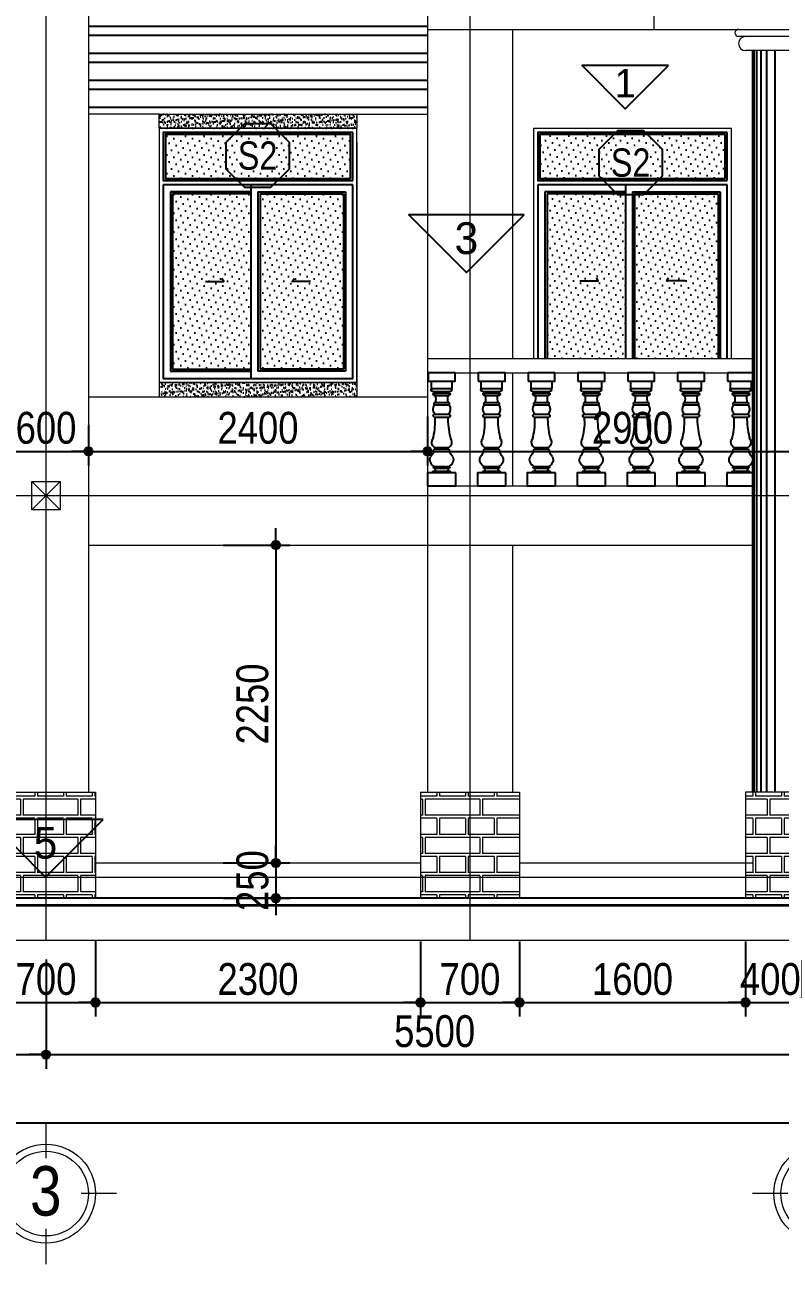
# Model space of a CAD drawing. Header units: millimetres. Extents: x 2605 to 44181, y 1776 to 19155.
# Drawn here: x 16116 to 21461, y 1776 to 10549 of the extents above; entities that cross this region are included whole.
import ezdxf
from ezdxf.enums import TextEntityAlignment as Align

# ---------------------------------------------------------------- set-up
doc = ezdxf.new("R2010")
doc.units = ezdxf.units.MM
doc.linetypes.add('ACAD_ISO10W100', pattern=[18, 12, -3, 0, -3])
for name, color, linetype in [('DIM', 1, 'Continuous'), ('DOOR', 20, 'Continuous'), ('HACTH', 8, 'Continuous'), ('HATCH', 8, 'Continuous'), ('KINH 1', 142, 'Continuous'), ('TAGS', 60, 'Continuous'), ('TUONG', 131, 'Continuous')]:
    doc.layers.add(name, color=color, linetype=linetype)
for name, color, linetype, lineweight in [('HACHT', 8, 'Continuous', 5), ('NET-THAY', 2, 'Continuous', 13), ('TEN TRUC', 3, 'Continuous', 18), ('TRUC', 24, 'Continuous', 0)]:
    doc.layers.add(name, color=color, linetype=linetype, lineweight=lineweight)
doc.styles.add('AVO', font='')
doc.styles.add('HEL-CONDENSE', font='')
doc.styles.add('VNI-HELVE-CONDENSEN', font='')
doc.styles.get('AVO').set_extended_font_data('VNI-Avo')
doc.styles.get('HEL-CONDENSE').set_extended_font_data('VNI-Helve-Condense')
doc.styles.get('VNI-HELVE-CONDENSEN').set_extended_font_data('VNI-Helve-Condense')
doc.dimstyles.new('D100', dxfattribs={"dimtxt": 225, "dimasz": 1.2, "dimexe": 100, "dimexo": 0, "dimgap": 50, "dimtad": 1, "dimdec": 0, "dimzin": 13, "dimdsep": 46, "dimtxsty": 'HEL-CONDENSE', "dimblk": 'D50', "dimcen": 0, "dimclrd": 1, "dimclre": 1, "dimclrt": 7, "dimadec": 0, "dimazin": 0, "dimtfac": 1, "dimtdec": 0, "dimtmove": 0, "dimatfit": 3, "dimldrblk": 'D50', "dimfxl": 1, "dimtolj": 1, "dimtzin": 13, "dimarcsym": 0})
pattern_1 = [(180, (-155115.41, -494922.03), (-1e-14, -190.5), []), (180, (-155178.91, -494858.53), (-1e-14, -190.5), [])]
pattern_2 = [(37.5, (-1291710.998, -283484.096), (-1.2000235, 36.7059928), [0, -28.956, 0, -32.385, 0, -30.95625]), (7.5, (-1291711, -283484.096), (33.7142462, 53.7618825), [0, -15.621, 0, -26.0985, 0, -10.00125]), (327.5, (-1291734.43, -283484.096), (59.3244278, 0.10778885), [0, -9.525, 0, -34.29, 0, -44.7675]), (317.5, (-1291734.43, -283484.096), (57.266734, 16.7196992), [0, -4.7625, 0, -22.479, 0, -25.7175])]
pattern_3 = [(180, (-1291711, -283784.1), (-3e-14, -270.968), [387.35, -19.05]), (180, (-1291711, -283898.4), (-3e-14, -270.968), [387.35, -19.05]), (180, (-1291812.6, -283919.58), (-3e-14, -270.968), [184.15, -19.05]), (180, (-1291812.6, -284033.88), (-3e-14, -270.968), [184.15, -19.05]), (270, (-1291711, -283784.1), (406.4, -7e-14), [114.3, -156.6672]), (270, (-1291691.95, -283784.1), (406.4, -7e-14), [114.3, -156.6672]), (270, (-1291812.6, -283919.58), (203.2, -4e-14), [114.3, -156.6672]), (270, (-1291793.55, -283919.58), (203.2, -4e-14), [114.3, -156.6672])]

# ---------------------------------------------------------------- blocks, each defined once
blk = doc.blocks.new('D50')
at = {"layer": 'DIM'}
blk.add_hatch(color=256, dxfattribs=at).paths.add_polyline_path([(25, 0, 1), (-25, 0, 1)])
blk.add_line((25, 0), (100, 0), dxfattribs=at)
blk.add_circle((0, 0), 25, dxfattribs=at)
blk = doc.blocks.new('*D221')
at = {"layer": 'DEFPOINTS', "color": 0, "transparency": 16777216}
for p in [(13265.7, 3932.4), (16265.7, 3932.4), (16265.7, 3258.9)]:
    blk.add_point(p, dxfattribs=at)
at = {"layer": 'DIM', "color": 1, "lineweight": -2, "transparency": 16777216}
for p, q in [((13265.7, 3932.4), (13265.7, 3158.9)), ((16265.7, 3932.4), (16265.7, 3158.9)), ((13266.9, 3258.9), (16264.5, 3258.9))]:
    blk.add_line(p, q, dxfattribs=at)
at = {"layer": 'DIM', "color": 1, "lineweight": -2, "transparency": 16777216, "xscale": 1.199999999999999, "yscale": 1.199999999999999, "zscale": 1.199999999999999, "rotation": 180}
blk.add_blockref('D50', (13265.7, 3258.9), dxfattribs=at)
at = {"layer": 'DIM', "color": 1, "lineweight": -2, "transparency": 16777216, "xscale": 1.199999999999999, "yscale": 1.199999999999999, "zscale": 1.199999999999999}
blk.add_blockref('D50', (16265.7, 3258.9), dxfattribs=at)
at = {"layer": 'DIM', "color": 7, "transparency": 16777216, "insert": (14765.7, 3423.8), "char_height": 225, "attachment_point": 5, "style": 'HEL-CONDENSE'}
blk.add_mtext('\\A1;3000', dxfattribs=at)
blk = doc.blocks.new('*D222')
at = {"layer": 'DEFPOINTS', "color": 0, "transparency": 16777216}
for p in [(16265.7, 3932.4), (21765.7, 3932.4), (21765.7, 3258.9)]:
    blk.add_point(p, dxfattribs=at)
at = {"layer": 'DIM', "color": 1, "lineweight": -2, "transparency": 16777216}
for p, q in [((16265.7, 3932.4), (16265.7, 3158.9)), ((21765.7, 3932.4), (21765.7, 3158.9)), ((16266.9, 3258.9), (21764.5, 3258.9))]:
    blk.add_line(p, q, dxfattribs=at)
at = {"layer": 'DIM', "color": 1, "lineweight": -2, "transparency": 16777216, "xscale": 1.199999999999999, "yscale": 1.199999999999999, "zscale": 1.199999999999999, "rotation": 180}
blk.add_blockref('D50', (16265.7, 3258.9), dxfattribs=at)
at = {"layer": 'DIM', "color": 1, "lineweight": -2, "transparency": 16777216, "xscale": 1.199999999999999, "yscale": 1.199999999999999, "zscale": 1.199999999999999}
blk.add_blockref('D50', (21765.7, 3258.9), dxfattribs=at)
at = {"layer": 'DIM', "color": 7, "transparency": 16777216, "insert": (19015.7, 3423.8), "char_height": 225, "attachment_point": 5, "style": 'HEL-CONDENSE'}
blk.add_mtext('\\A1;5500', dxfattribs=at)
blk = doc.blocks.new('*D227')
at = {"layer": 'DEFPOINTS', "color": 0, "transparency": 16777216}
for p in [(7265.7, 3932.4), (40265.7, 3932.4), (40265.7, 2775.6)]:
    blk.add_point(p, dxfattribs=at)
at = {"layer": 'DIM', "color": 1, "lineweight": -2, "transparency": 16777216}
for p, q in [((7265.7, 3932.4), (7265.7, 2675.6)), ((40265.7, 3932.4), (40265.7, 2675.6)), ((7266.9, 2775.6), (40264.5, 2775.6))]:
    blk.add_line(p, q, dxfattribs=at)
at = {"layer": 'DIM', "color": 1, "lineweight": -2, "transparency": 16777216, "xscale": 1.199999999999999, "yscale": 1.199999999999999, "zscale": 1.199999999999999, "rotation": 180}
blk.add_blockref('D50', (7265.7, 2775.6), dxfattribs=at)
at = {"layer": 'DIM', "color": 1, "lineweight": -2, "transparency": 16777216, "xscale": 1.199999999999999, "yscale": 1.199999999999999, "zscale": 1.199999999999999}
blk.add_blockref('D50', (40265.7, 2775.6), dxfattribs=at)
at = {"layer": 'DIM', "color": 7, "transparency": 16777216, "insert": (23765.7, 2940.5), "char_height": 225, "attachment_point": 5, "style": 'HEL-CONDENSE'}
blk.add_mtext('\\A1;33000', dxfattribs=at)
blk = doc.blocks.new('A$C206177D3')
at = {"layer": 'TEN TRUC', "ltscale": 1000}
for p, q in [((-36.6, 240.1), (-36.6, 490.1)), ((-286.6, -9.9), (-536.6, -9.9)), ((463.4, -9.9), (213.4, -9.9)), ((-36.6, -509.9), (-36.6, -259.9))]:
    blk.add_line(p, q, dxfattribs=at)
blk.add_circle((-36.6, -9.9), 350, dxfattribs=at)
at = {"layer": 'TEN TRUC', "color": 254, "ltscale": 1000}
blk.add_circle((-36.6, -9.9), 300, dxfattribs=at)
blk = doc.blocks.new('KH-CUADI')
at = {"layer": 'TAGS'}
blk.add_lwpolyline([(-124, 300), (-300, 124), (-300, -124), (-124, -300), (124, -300), (300, -124), (300, 124), (124, 300)], close=True, dxfattribs=at)
at = {"layer": 'TAGS', "style": 'VNI-HELVE-CONDENSEN'}
blk.add_attdef('D', text='', height=300, dxfattribs=at).set_placement((0, 0), align=Align.MIDDLE)
blk = doc.blocks.new('A$C5F62150E')
at = {"layer": 'KINH 1'}
h = blk.add_hatch(dxfattribs=at)
h.set_pattern_fill('DOTS', color=256, scale=750, angle=45, style=0)
h.set_pattern_definition([(45, (0, 0), (-16.5728, 49.71845), [0, -46.875])])
h.paths.add_polyline_path([(2528.9, 1072.2), (1218.9, 1072.2), (1218.9, 762.2), (2528.9, 762.2)])
h.paths.add_polyline_path([(1823.9, 652.2), (1268.9, 652.2), (1268.9, -587.8), (1823.9, -587.8)])
h.paths.add_polyline_path([(2478.9, 652.2), (1888.9, 652.2), (1888.9, -587.8), (2478.9, -587.8)])
at = {"layer": 'DOOR'}
for p, q in [((2543.9, 747.2), (2543.9, 1087.2)), ((2543.9, 717.2), (1203.9, 717.2)), ((1823.9, 717.2), (1823.9, -652.8)), ((1823.9, 667.2), (1253.9, 667.2)), ((1253.9, 667.2), (1253.9, -602.8)), ((1873.9, 667.2), (1873.9, -602.8)), ((1873.9, 667.2), (2493.9, 667.2)), ((2493.9, 667.2), (2493.9, -602.8)), ((1253.9, -602.8), (1823.9, -602.8)), ((2493.9, -602.8), (1873.9, -602.8))]:
    blk.add_line(p, q, dxfattribs=at)
at = {"layer": 'DOOR', "color": 8}
for p, q in [((1823.9, 652.2), (1268.9, 652.2)), ((1268.9, 652.2), (1268.9, -587.8)), ((1888.9, 652.2), (1888.9, -587.8)), ((1888.9, 652.2), (2478.9, 652.2)), ((2478.9, 652.2), (2478.9, -587.8)), ((1268.9, -587.8), (1823.9, -587.8)), ((2478.9, -587.8), (1888.9, -587.8))]:
    blk.add_line(p, q, dxfattribs=at)
at = {"layer": 'DOOR'}
for points in [[(2543.9, 1087.2), (1203.9, 1087.2), (1203.9, 747.2), (2543.9, 747.2)], [(1203.9, 717.2), (1203.9, -652.8), (2543.9, -652.8), (2543.9, 717.2)], [(1501.6, 32.3), (1632, 32.3), (1618.7, 53)], [(2246.2, 32.3), (2115.8, 32.3), (2129.1, 53)]]:
    blk.add_lwpolyline(points, dxfattribs=at)
at = {"layer": 'DOOR', "color": 8}
blk.add_lwpolyline([(2528.9, 762.2), (2528.9, 1072.2), (1218.9, 1072.2), (1218.9, 762.2), (2528.9, 762.2)], close=True, dxfattribs=at)
at = {"layer": 'NET-THAY'}
for p, q in [((1173.9, 1117.2), (2573.9, 1117.2)), ((2573.9, -682.8), (2573.9, 1117.2)), ((1173.9, -682.8), (2573.9, -682.8))]:
    blk.add_line(p, q, dxfattribs=at)
blk.add_lwpolyline([(1173.9, 1117.2), (1173.9, -682.8)], dxfattribs=at)
at = {"layer": 'TAGS', "linetype": 'Continuous'}
ref = blk.add_blockref('KH-CUADI', (1871, 924.3), dxfattribs=dict(at, xscale=0.75, yscale=0.75, zscale=0.75, rotation=180))
ref.add_attrib('D', 'S2', dxfattribs={"color": 7, "height": 200, "style": 'VNI-HELVE-CONDENSEN'}).set_placement((1871, 924.3), align=Align.MIDDLE)
blk = doc.blocks.new('A$C316E34DD')
at = {"layer": 'HATCH', "ltscale": 100}
for p, q in [((-1700, -1131), (-1700, -600)), ((-200, -600), (-200, -1131)), ((-1553, -1131), (-1700, -1131)), ((-326, -1321), (-1548, -1321)), ((-310, -1131), (-1545, -1131)), ((-366, -1442), (-1534, -1442)), ((-418, -1607), (-1405, -1607)), ((-200, -1131), (-310, -1131)), ((-445, -2268), (-1455, -2268)), ((-476, -2106), (-1424, -2106)), ((-1477, -3145), (-1477, -3145)), ((-1407, -3305), (-1407, -3145)), ((-456, -3145), (-456, -3305)), ((-423, -3145), (-423, -3145)), ((-423, -3145), (-423, -3145)), ((-1483, -6769), (-1506, -6769)), ((-1506, -6960), (-1483, -6960)), ((-407, -6769), (-1483, -6769)), ((-408, -6960), (-1483, -6960)), ((-1471, -6664), (-1471, -6629)), ((-419, -6629), (-1471, -6629)), ((-419, -6664), (-419, -6629)), ((-407, -6769), (-384, -6769)), ((-384, -6960), (-407, -6960)), ((-1950, -7509), (-1950, -7100)), ((-1950, -7100), (50, -7100)), ((-1553, -7092), (-1553, -7065)), ((-337, -7100), (-337, -7065)), ((50, -7100), (50, -8000))]:
    blk.add_line(p, q, dxfattribs=at)
at = {"layer": 'HATCH'}
for p, q in [((-423, -3145), (-1477, -3145)), ((-477, -2942), (-1423, -2942)), ((-1407, -3305), (-1407, -3305)), ((-411, -5584), (-1479, -5584)), ((-428, -5284), (-1462, -5284)), ((-428, -5422), (-1462, -5422))]:
    blk.add_line(p, q, dxfattribs=at)
at = {"layer": 'HATCH', "ltscale": 100}
for points in [[(0, -600), (-1900, -600), (-1900, 0), (0, 0)], [(-1950, -7100), (50, -7100), (50, -8000), (-1950, -8000)]]:
    blk.add_lwpolyline(points, close=True, dxfattribs=at)
for centre, radius, start, end in [((-1568, -1226), 96.1, 81.04063, 278.95937), ((-1443, -1504), 110, 145.74499, 290.55759), ((-1544, -1381), 61.1, 279.00745, 98.57104), ((-2166, -1828), 793, 339.46604, 16.15651), ((266, -1828), 793, 163.84349, 200.53396), ((-457, -1504), 110, 249.44241, 34.25501), ((-356, -1381), 61.1, 81.42896, 260.99255), ((-295, -1226), 96.1, 261.04063, 98.95937), ((-1011, -2588), 548, 144.26256, 219.8085), ((-1397, -2195), 93.4, 106.5212, 231.38032), ((-878, -2585), 537, 318.27536, 36.14377), ((-503, -2195), 93.4, 308.61968, 73.4788), ((-7920, -3111), 6516, 345.58132, 358.29559), ((-1447, -3044), 105, 76.61742, 253.45106), ((-453, -3044), 105, 286.54894, 103.38258), ((4019, -3512), 4480, 177.34976, 195.82371), ((-1216, -4924), 437, 154.15261, 235.68676), ((-684, -4924), 437, 304.31324, 25.84739), ((-1276, -6170), 499, 154.73284, 247.08631), ((-6002, -2837), 5292, 323.87103, 328.73129), ((-1388, -5511), 116, 129.86233, 218.70042), ((-1472, -5353), 69.6, 277.58369, 82.41631), ((-418, -5353), 69.6, 97.58369, 262.41631), ((-502, -5511), 116, 321.29958, 50.13767), ((-614, -6170), 499, 292.91369, 25.26716), ((4112, -2837), 5292, 211.26871, 216.12897), ((-1494, -7028), 69.2, 99.62604, 212.15859), ((-1455, -6728), 65.2, 103.49234, 219.78106), ((-1512, -6865), 99.6, 287.26116, 72.73884), ((-378, -6865), 99.6, 107.26116, 252.73884), ((-435, -6728), 65.2, 320.21894, 76.50766), ((-396, -7028), 69.2, 327.84141, 80.37396)]:
    blk.add_arc(centre, radius, start, end, dxfattribs=at)
blk = doc.blocks.new('*D234')
at = {"layer": 'DEFPOINTS', "color": 0, "linetype": 'Continuous', "transparency": 16777216}
for p in [(15965.7, 7722.9), (16565.7, 7715.6), (16565.7, 7529.4)]:
    blk.add_point(p, dxfattribs=at)
at = {"layer": 'DIM', "color": 1, "linetype": 'Continuous', "lineweight": -2, "transparency": 16777216}
for p, q in [((15965.7, 7722.9), (15965.7, 7429.4)), ((16565.7, 7715.6), (16565.7, 7429.4)), ((15966.9, 7529.4), (16564.5, 7529.4))]:
    blk.add_line(p, q, dxfattribs=at)
at = {"layer": 'DIM', "color": 1, "linetype": 'Continuous', "lineweight": -2, "transparency": 16777216, "xscale": 1.199999999999999, "yscale": 1.199999999999999, "zscale": 1.199999999999999, "rotation": 180}
blk.add_blockref('D50', (15965.7, 7529.4), dxfattribs=at)
at = {"layer": 'DIM', "color": 1, "linetype": 'Continuous', "lineweight": -2, "transparency": 16777216, "xscale": 1.199999999999999, "yscale": 1.199999999999999, "zscale": 1.199999999999999}
blk.add_blockref('D50', (16565.7, 7529.4), dxfattribs=at)
at = {"layer": 'DIM', "color": 7, "linetype": 'Continuous', "transparency": 16777216, "insert": (16265.7, 7694.3), "char_height": 225, "attachment_point": 5, "style": 'HEL-CONDENSE'}
blk.add_mtext('\\A1;600', dxfattribs=at)
blk = doc.blocks.new('*D235')
at = {"layer": 'DEFPOINTS', "color": 0, "linetype": 'Continuous', "transparency": 16777216}
for p in [(18965.7, 7776.4), (16565.7, 7715.6), (18965.7, 7529.4)]:
    blk.add_point(p, dxfattribs=at)
at = {"layer": 'DIM', "color": 1, "linetype": 'Continuous', "lineweight": -2, "transparency": 16777216}
for p, q in [((18965.7, 7776.4), (18965.7, 7429.4)), ((16565.7, 7715.6), (16565.7, 7429.4)), ((16566.9, 7529.4), (18964.5, 7529.4))]:
    blk.add_line(p, q, dxfattribs=at)
at = {"layer": 'DIM', "color": 1, "linetype": 'Continuous', "lineweight": -2, "transparency": 16777216, "xscale": 1.199999999999999, "yscale": 1.199999999999999, "zscale": 1.199999999999999, "rotation": 180}
blk.add_blockref('D50', (16565.7, 7529.4), dxfattribs=at)
at = {"layer": 'DIM', "color": 1, "linetype": 'Continuous', "lineweight": -2, "transparency": 16777216, "xscale": 1.199999999999999, "yscale": 1.199999999999999, "zscale": 1.199999999999999}
blk.add_blockref('D50', (18965.7, 7529.4), dxfattribs=at)
at = {"layer": 'DIM', "color": 7, "linetype": 'Continuous', "transparency": 16777216, "insert": (17765.7, 7694.3), "char_height": 225, "attachment_point": 5, "style": 'HEL-CONDENSE'}
blk.add_mtext('\\A1;2400', dxfattribs=at)
blk = doc.blocks.new('*D236')
at = {"layer": 'DEFPOINTS', "color": 0, "linetype": 'Continuous', "transparency": 16777216}
for p in [(18965.7, 7776.4), (21865.7, 7529.4), (21865.7, 7452.3)]:
    blk.add_point(p, dxfattribs=at)
at = {"layer": 'DIM', "color": 1, "linetype": 'Continuous', "lineweight": -2, "transparency": 16777216}
for p, q in [((18965.7, 7776.4), (18965.7, 7429.4)), ((21865.7, 7452.3), (21865.7, 7629.4)), ((18966.9, 7529.4), (21864.5, 7529.4))]:
    blk.add_line(p, q, dxfattribs=at)
at = {"layer": 'DIM', "color": 1, "linetype": 'Continuous', "lineweight": -2, "transparency": 16777216, "xscale": 1.199999999999999, "yscale": 1.199999999999999, "zscale": 1.199999999999999, "rotation": 180}
blk.add_blockref('D50', (18965.7, 7529.4), dxfattribs=at)
at = {"layer": 'DIM', "color": 1, "linetype": 'Continuous', "lineweight": -2, "transparency": 16777216, "xscale": 1.199999999999999, "yscale": 1.199999999999999, "zscale": 1.199999999999999}
blk.add_blockref('D50', (21865.7, 7529.4), dxfattribs=at)
at = {"layer": 'DIM', "color": 7, "linetype": 'Continuous', "transparency": 16777216, "insert": (20415.7, 7694.3), "char_height": 225, "attachment_point": 5, "style": 'HEL-CONDENSE'}
blk.add_mtext('\\A1;2900', dxfattribs=at)
blk = doc.blocks.new('*D300')
at = {"layer": 'DEFPOINTS', "color": 0, "linetype": 'Continuous', "transparency": 16777216}
for p in [(15915.7, 4166.1), (16615.7, 4066.1), (16615.7, 3628.1)]:
    blk.add_point(p, dxfattribs=at)
at = {"layer": 'DIM', "color": 1, "linetype": 'Continuous', "lineweight": -2, "transparency": 16777216}
for p, q in [((15915.7, 4166.1), (15915.7, 3528.1)), ((16615.7, 4066.1), (16615.7, 3528.1)), ((15916.9, 3628.1), (16614.5, 3628.1))]:
    blk.add_line(p, q, dxfattribs=at)
at = {"layer": 'DIM', "color": 1, "linetype": 'Continuous', "lineweight": -2, "transparency": 16777216, "xscale": 1.199999999999999, "yscale": 1.199999999999999, "zscale": 1.199999999999999, "rotation": 180}
blk.add_blockref('D50', (15915.7, 3628.1), dxfattribs=at)
at = {"layer": 'DIM', "color": 1, "linetype": 'Continuous', "lineweight": -2, "transparency": 16777216, "xscale": 1.199999999999999, "yscale": 1.199999999999999, "zscale": 1.199999999999999}
blk.add_blockref('D50', (16615.7, 3628.1), dxfattribs=at)
at = {"layer": 'DIM', "color": 7, "linetype": 'Continuous', "transparency": 16777216, "insert": (16265.7, 3793), "char_height": 225, "attachment_point": 5, "style": 'HEL-CONDENSE'}
blk.add_mtext('\\A1;700', dxfattribs=at)
blk = doc.blocks.new('*D301')
at = {"layer": 'DEFPOINTS', "color": 0, "linetype": 'Continuous', "transparency": 16777216}
for p in [(16615.7, 4066.1), (18915.7, 4060.2), (18915.7, 3628.1)]:
    blk.add_point(p, dxfattribs=at)
at = {"layer": 'DIM', "color": 1, "linetype": 'Continuous', "lineweight": -2, "transparency": 16777216}
for p, q in [((16615.7, 4066.1), (16615.7, 3528.1)), ((18915.7, 4060.2), (18915.7, 3528.1)), ((16616.9, 3628.1), (18914.5, 3628.1))]:
    blk.add_line(p, q, dxfattribs=at)
at = {"layer": 'DIM', "color": 1, "linetype": 'Continuous', "lineweight": -2, "transparency": 16777216, "xscale": 1.199999999999999, "yscale": 1.199999999999999, "zscale": 1.199999999999999, "rotation": 180}
blk.add_blockref('D50', (16615.7, 3628.1), dxfattribs=at)
at = {"layer": 'DIM', "color": 1, "linetype": 'Continuous', "lineweight": -2, "transparency": 16777216, "xscale": 1.199999999999999, "yscale": 1.199999999999999, "zscale": 1.199999999999999}
blk.add_blockref('D50', (18915.7, 3628.1), dxfattribs=at)
at = {"layer": 'DIM', "color": 7, "linetype": 'Continuous', "transparency": 16777216, "insert": (17765.7, 3793), "char_height": 225, "attachment_point": 5, "style": 'HEL-CONDENSE'}
blk.add_mtext('\\A1;2300', dxfattribs=at)
blk = doc.blocks.new('*D302')
at = {"layer": 'DEFPOINTS', "color": 0, "linetype": 'Continuous', "transparency": 16777216}
for p in [(18915.7, 4060.2), (19615.7, 4060.2), (19615.7, 3628.1)]:
    blk.add_point(p, dxfattribs=at)
at = {"layer": 'DIM', "color": 1, "linetype": 'Continuous', "lineweight": -2, "transparency": 16777216}
for p, q in [((18915.7, 4060.2), (18915.7, 3528.1)), ((19615.7, 4060.2), (19615.7, 3528.1)), ((18916.9, 3628.1), (19614.5, 3628.1))]:
    blk.add_line(p, q, dxfattribs=at)
at = {"layer": 'DIM', "color": 1, "linetype": 'Continuous', "lineweight": -2, "transparency": 16777216, "xscale": 1.199999999999999, "yscale": 1.199999999999999, "zscale": 1.199999999999999, "rotation": 180}
blk.add_blockref('D50', (18915.7, 3628.1), dxfattribs=at)
at = {"layer": 'DIM', "color": 1, "linetype": 'Continuous', "lineweight": -2, "transparency": 16777216, "xscale": 1.199999999999999, "yscale": 1.199999999999999, "zscale": 1.199999999999999}
blk.add_blockref('D50', (19615.7, 3628.1), dxfattribs=at)
at = {"layer": 'DIM', "color": 7, "linetype": 'Continuous', "transparency": 16777216, "insert": (19265.7, 3793), "char_height": 225, "attachment_point": 5, "style": 'HEL-CONDENSE'}
blk.add_mtext('\\A1;700', dxfattribs=at)
blk = doc.blocks.new('*D303')
at = {"layer": 'DEFPOINTS', "color": 0, "linetype": 'Continuous', "transparency": 16777216}
for p in [(19615.7, 4060.2), (21215.7, 4060.2), (21215.7, 3628.1)]:
    blk.add_point(p, dxfattribs=at)
at = {"layer": 'DIM', "color": 1, "linetype": 'Continuous', "lineweight": -2, "transparency": 16777216}
for p, q in [((19615.7, 4060.2), (19615.7, 3528.1)), ((21215.7, 4060.2), (21215.7, 3528.1)), ((19616.9, 3628.1), (21214.5, 3628.1))]:
    blk.add_line(p, q, dxfattribs=at)
at = {"layer": 'DIM', "color": 1, "linetype": 'Continuous', "lineweight": -2, "transparency": 16777216, "xscale": 1.199999999999999, "yscale": 1.199999999999999, "zscale": 1.199999999999999, "rotation": 180}
blk.add_blockref('D50', (19615.7, 3628.1), dxfattribs=at)
at = {"layer": 'DIM', "color": 1, "linetype": 'Continuous', "lineweight": -2, "transparency": 16777216, "xscale": 1.199999999999999, "yscale": 1.199999999999999, "zscale": 1.199999999999999}
blk.add_blockref('D50', (21215.7, 3628.1), dxfattribs=at)
at = {"layer": 'DIM', "color": 7, "linetype": 'Continuous', "transparency": 16777216, "insert": (20415.7, 3793), "char_height": 225, "attachment_point": 5, "style": 'HEL-CONDENSE'}
blk.add_mtext('\\A1;1600', dxfattribs=at)
blk = doc.blocks.new('*D174')
at = {"layer": 'DEFPOINTS', "color": 0, "linetype": 'Continuous', "transparency": 16777216}
for p in [(21215.7, 4060.2), (21615.7, 4056.7), (21615.7, 3628.1)]:
    blk.add_point(p, dxfattribs=at)
at = {"layer": 'DIM', "color": 1, "linetype": 'Continuous', "lineweight": -2, "transparency": 16777216}
for p, q in [((21215.7, 4060.2), (21215.7, 3528.1)), ((21615.7, 4056.7), (21615.7, 3528.1)), ((21216.9, 3628.1), (21614.5, 3628.1))]:
    blk.add_line(p, q, dxfattribs=at)
at = {"layer": 'DIM', "color": 1, "linetype": 'Continuous', "lineweight": -2, "transparency": 16777216, "xscale": 1.199999999999999, "yscale": 1.199999999999999, "zscale": 1.199999999999999, "rotation": 180}
blk.add_blockref('D50', (21215.7, 3628.1), dxfattribs=at)
at = {"layer": 'DIM', "color": 1, "linetype": 'Continuous', "lineweight": -2, "transparency": 16777216, "xscale": 1.199999999999999, "yscale": 1.199999999999999, "zscale": 1.199999999999999}
blk.add_blockref('D50', (21615.7, 3628.1), dxfattribs=at)
at = {"layer": 'DIM', "color": 7, "linetype": 'Continuous', "transparency": 16777216, "insert": (21390.7, 3793), "char_height": 225, "attachment_point": 5, "style": 'HEL-CONDENSE'}
blk.add_mtext('\\A1;400', dxfattribs=at)
blk = doc.blocks.new('*D205')
at = {"layer": 'DEFPOINTS', "color": 0, "linetype": 'Continuous', "transparency": 16777216}
for p in [(17518.8, 6866.1), (17518.8, 4616.1), (17891.9, 4616.1)]:
    blk.add_point(p, dxfattribs=at)
at = {"layer": 'DIM', "color": 1, "linetype": 'Continuous', "lineweight": -2, "transparency": 16777216}
for p, q in [((17518.8, 6866.1), (17991.9, 6866.1)), ((17891.9, 6864.9), (17891.9, 4617.3)), ((17518.8, 4616.1), (17991.9, 4616.1))]:
    blk.add_line(p, q, dxfattribs=at)
at = {"layer": 'DIM', "color": 1, "linetype": 'Continuous', "lineweight": -2, "transparency": 16777216, "xscale": 1.199999999999999, "yscale": 1.199999999999999, "zscale": 1.199999999999999}
for p, rotation in [((17891.9, 6866.1), 90), ((17891.9, 4616.1), 270)]:
    blk.add_blockref('D50', p, dxfattribs=dict(at, rotation=rotation))
at = {"layer": 'DIM', "color": 7, "linetype": 'Continuous', "transparency": 16777216, "insert": (17727, 5741.1), "char_height": 225, "attachment_point": 5, "rotation": 90, "style": 'HEL-CONDENSE'}
blk.add_mtext('\\A1;2250', dxfattribs=at)
blk = doc.blocks.new('*D206')
at = {"layer": 'DEFPOINTS', "color": 0, "linetype": 'Continuous', "transparency": 16777216}
for p in [(17518.8, 4616.1), (17518.8, 4366.1), (17891.9, 4366.1)]:
    blk.add_point(p, dxfattribs=at)
at = {"layer": 'DIM', "color": 1, "linetype": 'Continuous', "lineweight": -2, "transparency": 16777216}
for p, q in [((17518.8, 4616.1), (17991.9, 4616.1)), ((17891.9, 4614.9), (17891.9, 4367.3)), ((17518.8, 4366.1), (17991.9, 4366.1))]:
    blk.add_line(p, q, dxfattribs=at)
at = {"layer": 'DIM', "color": 1, "linetype": 'Continuous', "lineweight": -2, "transparency": 16777216, "xscale": 1.199999999999999, "yscale": 1.199999999999999, "zscale": 1.199999999999999}
for p, rotation in [((17891.9, 4616.1), 90), ((17891.9, 4366.1), 270)]:
    blk.add_blockref('D50', p, dxfattribs=dict(at, rotation=rotation))
at = {"layer": 'DIM', "color": 7, "linetype": 'Continuous', "transparency": 16777216, "insert": (17727, 4491.1), "char_height": 225, "attachment_point": 5, "rotation": 90, "style": 'HEL-CONDENSE'}
blk.add_mtext('\\A1;250', dxfattribs=at)
blk = doc.blocks.new('TUONG-NAM')
at = {"layer": 'TAGS'}
blk.add_lwpolyline([(-452.5, -452.5), (452.5, -452.5), (0, 0)], close=True, dxfattribs=at)
at = {"layer": 'TAGS', "linetype": 'Continuous', "style": 'AVO'}
blk.add_attdef('KH-TUONG', text='', height=250, dxfattribs=at).set_placement((0.5, -269.3), align=Align.MIDDLE_CENTER)

msp = doc.modelspace()

# ---------------------------------------------------------------- hatches: boundary and pattern name
at = {"layer": 'HACHT'}
h = msp.add_hatch(dxfattribs=at)
h.set_pattern_fill('AR-BRELM', color=256, scale=2, angle=180, style=0)
h.set_pattern_definition(pattern_3)
h.paths.add_polyline_path([(15915.677, 5116.106), (15915.677, 4366.106), (16615.677, 4366.106), (16615.677, 5116.106)])
h = msp.add_hatch(dxfattribs=at)
h.set_pattern_fill('AR-BRELM', color=256, scale=2, angle=180, style=0)
h.set_pattern_definition(pattern_3)
h.paths.add_polyline_path([(18915.677, 5116.106), (18915.677, 4366.106), (19615.677, 4366.106), (19615.677, 5116.106)])
h = msp.add_hatch(dxfattribs=at)
h.set_pattern_fill('AR-BRELM', color=256, scale=2, angle=180, style=0)
h.set_pattern_definition(pattern_3)
h.paths.add_polyline_path([(21465.677, 5116.106), (21615.677, 5116.106), (21615.677, 4516.106), (21465.677, 4516.106)])
h.paths.add_polyline_path([(21465.677, 4516.106), (21615.677, 4516.106), (21615.677, 4366.106), (21465.677, 4366.106)])
h.paths.add_polyline_path([(21215.677, 5116.106), (21215.677, 4516.106), (21465.677, 4516.106), (21465.677, 5116.106)])
h.paths.add_polyline_path([(21215.677, 4516.106), (21215.677, 4366.106), (21465.677, 4366.106), (21465.677, 4516.106)])
at = {"layer": 'HACTH'}
h = msp.add_hatch(dxfattribs=at)
h.set_pattern_fill('ANSI32', color=256, scale=20, angle=135, style=0)
h.set_pattern_definition(pattern_1)
h.paths.add_polyline_path([(10015.677, 11516.106), (7665.677, 11516.106), (7665.677, 10816.106), (8415.677, 10816.106), (8415.677, 10941.106, 0.41421356), (8465.677, 10991.106), (9265.677, 10991.106, 0.41421356), (9315.677, 10941.106), (9315.677, 10816.106), (10015.677, 10816.106)])
h.paths.add_polyline_path([(12965.677, 11516.106), (10615.677, 11516.106), (10615.677, 10816.106), (11315.677, 10816.106), (11315.677, 10941.106, 0.41421356), (11365.677, 10991.106), (12165.677, 10991.106, 0.41421356), (12215.677, 10941.106), (12215.677, 10816.106), (12965.677, 10816.106)])
h.paths.add_polyline_path([(15965.677, 11516.106), (13565.677, 11516.106), (13565.677, 10816.106), (14315.677, 10816.106), (14315.677, 10941.106, 0.41421356), (14365.677, 10991.106), (15165.677, 10991.106, 0.41421356), (15215.677, 10941.106), (15215.677, 10816.106), (15965.677, 10816.106)])
h.paths.add_polyline_path([(21464.353, 11000.709), (26137.78, 11000.709), (26137.78, 10546.589), (21464.353, 10546.589)], flags=9)
edge = h.paths.add_edge_path()
edge.add_line((7665.677, 9916.106), (10015.677, 9916.106))
edge.add_line((10015.677, 9916.106), (10015.677, 10816.106))
edge.add_line((10015.677, 10816.106), (9315.677, 10816.106))
edge.add_line((9315.677, 10816.106), (9315.677, 10691.106))
edge.add_arc((9315.677, 10641.106), 50, 90, 180)
edge.add_line((9265.677, 10641.106), (8465.677, 10641.106))
edge.add_arc((8415.677, 10641.106), 50, 0, 90)
edge.add_line((8415.677, 10691.106), (8415.677, 10816.106))
edge.add_line((8415.677, 10816.106), (7665.677, 10816.106))
edge.add_line((7665.677, 10816.106), (7665.677, 9916.106))
edge = h.paths.add_edge_path()
edge.add_line((10615.677, 9916.106), (12965.677, 9916.106))
edge.add_line((12965.677, 9916.106), (12965.677, 10816.106))
edge.add_line((12965.677, 10816.106), (12215.677, 10816.106))
edge.add_line((12215.677, 10816.106), (12215.677, 10691.106))
edge.add_arc((12215.677, 10641.106), 50, 90, 180)
edge.add_line((12165.677, 10641.106), (11365.677, 10641.106))
edge.add_arc((11315.677, 10641.106), 50, 0, 90)
edge.add_line((11315.677, 10691.106), (11315.677, 10816.106))
edge.add_line((11315.677, 10816.106), (10615.677, 10816.106))
edge.add_line((10615.677, 10816.106), (10615.677, 9916.106))
edge = h.paths.add_edge_path()
edge.add_line((13565.677, 9916.106), (15965.677, 9916.106))
edge.add_line((15965.677, 9916.106), (15965.677, 10816.106))
edge.add_line((15965.677, 10816.106), (15215.677, 10816.106))
edge.add_line((15215.677, 10816.106), (15215.677, 10691.106))
edge.add_arc((15215.677, 10641.106), 50, 90, 180)
edge.add_line((15165.677, 10641.106), (14365.677, 10641.106))
edge.add_arc((14315.677, 10641.106), 50, 0, 90)
edge.add_line((14315.677, 10691.106), (14315.677, 10816.106))
edge.add_line((14315.677, 10816.106), (13565.677, 10816.106))
edge.add_line((13565.677, 10816.106), (13565.677, 9916.106))
h = msp.add_hatch(dxfattribs=at)
h.set_pattern_fill('ANSI32', color=256, scale=20, angle=135, style=0)
h.set_pattern_definition(pattern_1)
h.paths.add_polyline_path([(18965.677, 11216.106), (18965.677, 11516.106), (16565.677, 11516.106), (16565.677, 10816.106), (17315.677, 10816.106), (17315.677, 10941.106, 0.41421356), (17365.677, 10991.106), (18165.677, 10991.106, 0.41421356), (18215.677, 10941.106), (18215.677, 10816.106), (18965.677, 10816.106)])
edge = h.paths.add_edge_path()
edge.add_line((16565.677, 9916.106), (18965.677, 9916.106))
edge.add_line((18965.677, 9916.106), (18965.677, 10816.106))
edge.add_line((18965.677, 10816.106), (18215.677, 10816.106))
edge.add_line((18215.677, 10816.106), (18215.677, 10691.106))
edge.add_arc((18215.677, 10641.106), 50, 90, 180)
edge.add_line((18165.677, 10641.106), (17365.677, 10641.106))
edge.add_arc((17315.677, 10641.106), 50, 0, 90)
edge.add_line((17315.677, 10691.106), (17315.677, 10816.106))
edge.add_line((17315.677, 10816.106), (16565.677, 10816.106))
edge.add_line((16565.677, 10816.106), (16565.677, 9916.106))
at = {"layer": 'HATCH'}
h = msp.add_hatch(dxfattribs=at)
h.set_pattern_fill('AR-SAND', color=256, scale=0.75, style=0)
h.set_pattern_definition(pattern_2)
h.paths.add_polyline_path([(17065.677, 9916.106), (18465.677, 9916.106), (18465.677, 9816.106), (17065.677, 9816.106)])
h = msp.add_hatch(dxfattribs=at)
h.set_pattern_fill('AR-SAND', color=256, scale=0.75, style=0)
h.set_pattern_definition(pattern_2)
h.paths.add_polyline_path([(18465.677, 8016.106), (17065.677, 8016.106), (17065.677, 7916.106), (18465.677, 7916.106)])
at = {"layer": 'KINH 1'}
h = msp.add_hatch(dxfattribs=at)
h.set_pattern_fill('DOTS', color=256, scale=750, angle=45, style=0)
h.set_pattern_definition([(45, (-1042716.52, 306847.61), (-16.5728152, 49.7184456), [0, -46.875])])
h.paths.add_polyline_path([(21020.677, 9351.106), (20430.677, 9351.106), (20430.677, 8186.106), (21020.677, 8186.106)])
h.paths.add_polyline_path([(20365.677, 9351.106), (19810.677, 9351.106), (19810.677, 8186.106), (20365.677, 8186.106)])
h.paths.add_polyline_path([(21070.677, 9771.106), (19760.677, 9771.106), (19760.677, 9461.106), (21070.677, 9461.106)])

# ---------------------------------------------------------------- linework, layer by layer
at = {"layer": 'DOOR'}
for p, q in [((21085.677, 9446.106), (21085.677, 9786.106)), ((21085.677, 9416.106), (19745.677, 9416.106)), ((20365.677, 9416.106), (20365.677, 8186.106)), ((20365.677, 9366.106), (19795.677, 9366.106)), ((19795.677, 9366.106), (19795.677, 8186.106)), ((20415.677, 9366.106), (20415.677, 8186.106)), ((20415.677, 9366.106), (21035.677, 9366.106)), ((21035.677, 9366.106), (21035.677, 8186.106))]:
    msp.add_line(p, q, dxfattribs=at)
at = {"layer": 'DOOR', "color": 8}
for p, q in [((20365.677, 9351.106), (19810.677, 9351.106)), ((19810.677, 9351.106), (19810.677, 8186.106)), ((20430.677, 9351.106), (20430.677, 8186.106)), ((20430.677, 9351.106), (21020.677, 9351.106)), ((21020.677, 9351.106), (21020.677, 8186.106))]:
    msp.add_line(p, q, dxfattribs=at)
at = {"layer": 'DOOR'}
for points in [[(21085.677, 9786.106), (19745.677, 9786.106), (19745.677, 9446.106), (21085.677, 9446.106)], [(19745.677, 9416.106), (19745.677, 8186.106)], [(21085.677, 8186.106), (21085.677, 9416.106)], [(20043.362, 8736.475), (20173.758, 8736.475), (20160.468, 8757.202)], [(20787.991, 8736.475), (20657.596, 8736.475), (20670.886, 8757.202)]]:
    msp.add_lwpolyline(points, dxfattribs=at)
at = {"layer": 'DOOR', "color": 8}
msp.add_lwpolyline([(21070.677, 9461.106), (21070.677, 9771.106), (19760.677, 9771.106), (19760.677, 9461.106), (21070.677, 9461.106)], close=True, dxfattribs=at)
at = {"layer": 'HATCH'}
for p, q in [((21275.677, 5116.106), (21275.677, 10366.106)), ((21295.677, 5116.106), (21295.677, 10366.106)), ((21325.677, 5116.106), (21325.677, 10366.106)), ((21365.677, 5116.106), (21365.677, 10366.106)), ((21425.677, 5116.106), (21425.677, 10366.106)), ((21129.706, 7771.582), (21235.082, 7771.582)), ((21135.133, 7791.886), (21229.654, 7791.886)), ((21228.082, 7755.644), (21228.082, 7755.644)), ((21130.149, 7557.68), (21233.638, 7557.68)), ((21128.533, 7527.748), (21235.254, 7527.748)), ((21130.149, 7543.886), (21233.638, 7543.886))]:
    msp.add_line(p, q, dxfattribs=at)
at = {"layer": 'HATCH', "ltscale": 100}
for p, q in [((21265.677, 8086.106), (21087.394, 8086.106)), ((21087.394, 8086.106), (21087.394, 8026.106)), ((21087.394, 8026.106), (21265.677, 8026.106)), ((21107.394, 8026.106), (21107.394, 7972.989)), ((21257.394, 7972.989), (21257.394, 8026.106)), ((21107.394, 7972.989), (21118.345, 7972.989)), ((21118.345, 7972.989), (21241.934, 7972.989)), ((21120.038, 7954.031), (21242.239, 7954.031)), ((21123.951, 7941.937), (21240.837, 7941.937)), ((21129.19, 7925.415), (21227.858, 7925.415)), ((21242.704, 7972.989), (21257.394, 7972.989)), ((21131.849, 7859.271), (21232.939, 7859.271)), ((21135.023, 7875.527), (21229.765, 7875.527)), ((21129.706, 7771.582), (21129.706, 7771.582)), ((21129.706, 7771.582), (21129.706, 7771.582)), ((21132.967, 7771.582), (21132.967, 7755.644)), ((21228.082, 7755.644), (21228.082, 7771.582)), ((21235.082, 7771.582), (21235.082, 7771.582)), ((21082.394, 7376.108), (21082.394, 7286.106)), ((21265.677, 7376.108), (21082.394, 7376.108)), ((21082.394, 7376.108), (21082.394, 7286.106)), ((21265.677, 7376.108), (21082.394, 7376.108)), ((21121.132, 7376.108), (21121.132, 7379.635)), ((21128.104, 7409.162), (21125.835, 7409.162)), ((21125.835, 7390.146), (21128.104, 7390.146)), ((21128.104, 7409.162), (21235.683, 7409.162)), ((21128.151, 7390.146), (21235.683, 7390.146)), ((21129.324, 7419.673), (21129.324, 7423.177)), ((21129.324, 7423.177), (21234.463, 7423.177)), ((21234.463, 7419.673), (21234.463, 7423.177)), ((21235.683, 7409.162), (21237.952, 7409.162)), ((21237.952, 7390.146), (21235.683, 7390.146)), ((21242.656, 7376.88), (21242.656, 7379.635)), ((21082.394, 7286.106), (21265.677, 7286.106))]:
    msp.add_line(p, q, dxfattribs=at)
at = {"layer": 'HATCH', "ltscale": 100, "extrusion": (0, 0, -1)}
for centre, major_axis, start_param, end_param in [((21116.849, 7963.501), (6.792, 6.792), 2.199824, 5.65415763), ((21133.06, 7935.734), (-7.793, 7.793), 3.56819321, 6.09564982), ((21122.994, 7947.971), (4.32, 4.32), -0.93499098, 2.19898487), ((21060.752, 7903.346), (56.081, 56.081), 0.50341384, 1.1437833), ((21304.036, 7903.346), (-56.081, 56.081), 5.13940201, 5.77977146), ((21231.728, 7935.734), (7.793, 7.793), 0.18753549, 2.7149921), ((21241.794, 7947.971), (-4.32, 4.32), 4.08420044, 7.21817629), ((21244.2, 7963.501), (-6.792, 6.792), 0.62902767, 4.08336131), ((21175.195, 7827.611), (37.956, 37.956), 3.1987584, 4.55781861), ((21137.68, 7866.57), (-6.606, 6.606), 4.60103134, 6.78023413), ((21227.108, 7866.57), (-6.606, 6.606), 1.0737475, 3.2529503), ((21188.467, 7827.271), (-38.741, 38.741), 1.73245845, 3.05098381), ((20685.458, 7734.93), (316.776, 316.776), 0.73914274, 1.06157394), ((21132.7, 7781.659), (7.433, 7.433), 2.64502796, 5.7313572), ((21879.393, 7775.025), (-108.921, 642.432), 4.62868277, 4.85058863), ((21232.088, 7781.659), (7.433, 7.433), -1.01896822, 2.06736102), ((21155.76, 7593.74), (-30.87, 30.87), 4.52586976, 5.94890914), ((21129.231, 7550.783), (-4.92, 4.92), 0.91775845, 3.79463053), ((21234.557, 7550.783), (4.92, 4.92), 2.48855478, 5.36542685), ((21209.028, 7593.74), (30.87, 30.87), 0.33427616, 1.75731555), ((21148.746, 7469.123), (35.272, 35.272), 2.75611379, 4.36798587), ((20676.237, 7802.411), (-374.173, 374.173), 2.90193635, 2.98676391), ((21137.575, 7534.993), (-8.193, 8.193), 4.82233744, 6.37285461), ((21226.212, 7534.993), (8.193, 8.193), -0.0896693, 1.46084787), ((21215.042, 7469.123), (-35.272, 35.272), 1.91519944, 3.52707152), ((21687.551, 7802.411), (374.173, 374.173), 3.2964214, 3.38124896), ((21126.993, 7383.32), (-4.896, 4.896), 4.93651379, 6.90057744), ((21130.845, 7413.334), (-4.61, 4.61), 4.80347671, 6.83309765), ((21125.15, 7399.654), (7.04, 7.04), -0.48413416, 2.05493049), ((21238.637, 7399.654), (-7.04, 7.04), 4.22825482, 6.76731947), ((21232.942, 7413.334), (4.61, 4.61), -0.54991234, 1.4797086), ((21236.794, 7383.32), (4.896, 4.896), -0.61739213, 1.34667151)]:
    msp.add_ellipse(centre, major_axis=major_axis, ratio=1, start_param=start_param, end_param=end_param, dxfattribs=at)
at = {"layer": 'NET-THAY'}
for p, q in [((20565.677, 11036.106), (20565.677, 10516.106)), ((21265.677, 5116.106), (21265.677, 10366.106)), ((17065.677, 9916.106), (16565.677, 9916.106)), ((18465.677, 9916.106), (18965.677, 9916.106)), ((19715.677, 9816.106), (21115.672, 9816.106)), ((21115.677, 8186.106), (21115.677, 9816.106)), ((18965.677, 8186.106), (21265.677, 8186.106)), ((18965.677, 8086.106), (21265.677, 8086.106)), ((18965.677, 7286.106), (21265.677, 7286.106)), ((21215.677, 5116.106), (21215.677, 4366.106)), ((16615.677, 4616.106), (18915.677, 4616.106)), ((19615.677, 4616.106), (21265.677, 4616.106))]:
    msp.add_line(p, q, dxfattribs=at)
for points in [[(16565.677, 14416.106), (16565.677, 5116.106)], [(18965.677, 14416.106), (18965.677, 5116.106)], [(18965.677, 10516.106), (28565.677, 10516.106)], [(19565.677, 10516.106), (19565.677, 8186.106)], [(21765.677, 10466.106), (21165.677, 10466.106)], [(21715.677, 10366.106), (21215.677, 10366.106)], [(18465.672, 9816.106), (17065.672, 9816.106)], [(19715.677, 9816.106), (19715.677, 8186.106)], [(17065.677, 9716.106), (17065.677, 7916.106)], [(18465.677, 9716.106), (18465.677, 7916.106)], [(19565.677, 8086.106), (19565.677, 7286.106)], [(18465.677, 8016.106), (17065.677, 8016.106)], [(16565.677, 7916.106), (18965.677, 7916.106)], [(16165.677, 7316.106), (16365.677, 7316.106), (16365.677, 7116.106), (16165.677, 7116.106), (16165.677, 7316.106)], [(16365.677, 7316.106), (16165.677, 7116.106)], [(16165.677, 7316.106), (16365.677, 7116.106)], [(16565.677, 6866.106), (18965.677, 6866.106)], [(18965.677, 6866.106), (21265.677, 6866.106)], [(19565.677, 6866.106), (19565.677, 5116.106)], [(21264.336, 6866.106), (21264.336, 6716.106)], [(15915.677, 5116.106), (16615.677, 5116.106)], [(16615.677, 5116.106), (16615.677, 4366.106)], [(18915.677, 5116.106), (18915.677, 4366.106)], [(18915.677, 5116.106), (19615.677, 5116.106)], [(19615.677, 5116.106), (19615.677, 4366.106)], [(21615.677, 5116.106), (21215.677, 5116.106)], [(6165.677, 4366.106), (21765.677, 4366.106)]]:
    msp.add_lwpolyline(points, dxfattribs=at)
msp.add_lwpolyline([(17065.677, 9916.106), (18465.677, 9916.106), (18465.677, 9816.106), (17065.677, 9816.106)], close=True, dxfattribs=at)
for centre, radius in [((21165.677, 10491.106), 25), ((21215.677, 10416.106), 50)]:
    msp.add_arc(centre, radius, 90, 270, dxfattribs=at)
at = {"layer": 'TRUC', "linetype": 'ACAD_ISO10W100', "ltscale": 0.2}
msp.add_lwpolyline([(5735.896, 18428.761), (41662.568, 18428.761), (41662.568, 4066.106), (5735.896, 4066.106)], close=True, dxfattribs=at)
for points in [[(16265.677, 18428.761), (16265.677, 4066.106)], [(19265.677, 18428.761), (19265.677, 4066.106)], [(5735.896, 7216.106), (40365.677, 7216.106)], [(5735.896, 7216.106), (41662.568, 7216.106)], [(5735.896, 4516.106), (41662.568, 4516.106)]]:
    msp.add_lwpolyline(points, dxfattribs=at)
at = {"layer": 'TUONG', "const_width": 20}
msp.add_lwpolyline([(41662.568, 4316.106), (5735.896, 4316.106)], dxfattribs=at)
at = {"layer": 'TUONG'}
msp.add_lwpolyline([(41562.568, 4366.106), (5735.896, 4366.106)], dxfattribs=at)

# ---------------------------------------------------------------- block references
at = {"layer": 'DOOR'}
msp.add_blockref('A$C5F62150E', (15891.782, 8698.878), dxfattribs=at)
at = {"layer": 'HATCH', "xscale": -0.1000000000931323, "yscale": 0.09999999997671694, "zscale": 0.1}
for p in [(18970.677, 8086.106), (19323.463, 8086.106), (19676.25, 8086.106), (20029.036, 8086.106), (20381.822, 8086.106), (20734.608, 8086.106)]:
    msp.add_blockref('A$C316E34DD', p, dxfattribs=at)
at = {"layer": 'TAGS', "linetype": 'Continuous'}
ref = msp.add_blockref('TUONG-NAM', (20364.044, 9953.844), dxfattribs=dict(at, xscale=0.6749999998137355, yscale=0.6750000000174623, zscale=0.675, rotation=180))
ref.add_attrib('KH-TUONG', '1', dxfattribs={"color": 7, "linetype": 'Continuous', "height": 200, "style": 'AVO'}).set_placement((20363.711, 10135.609), align=Align.MIDDLE_CENTER)
ref = msp.add_blockref('KH-CUADI', (20402.412, 9573.483), dxfattribs=dict(at, xscale=0.75, yscale=0.75, zscale=0.75, rotation=180))
ref.add_attrib('D', 'S2', dxfattribs={"color": 7, "height": 200, "style": 'VNI-HELVE-CONDENSEN'}).set_placement((20402.412, 9573.483), align=Align.MIDDLE)
ref = msp.add_blockref('TUONG-NAM', (19240.738, 8795.921), dxfattribs=dict(at, xscale=0.8999999999068677, yscale=0.9000000000232831, zscale=0.9, rotation=180))
ref.add_attrib('KH-TUONG', '3', dxfattribs={"color": 7, "linetype": 'Continuous', "height": 225, "style": 'AVO'}).set_placement((19240.293, 9038.275), align=Align.MIDDLE_CENTER)
ref = msp.add_blockref('TUONG-NAM', (16262.566, 4516.354), dxfattribs=dict(at, xscale=0.8999999999068677, yscale=0.9000000000232831, zscale=0.9, rotation=180))
ref.add_attrib('KH-TUONG', '5', dxfattribs={"color": 7, "linetype": 'Continuous', "height": 225, "style": 'AVO'}).set_placement((16262.121, 4758.708), align=Align.MIDDLE_CENTER)
at = {"layer": 'TAGS', "ltscale": 1000}
ref = msp.add_blockref('A$C206177D3', (16302.298, 2285.431), dxfattribs=at)
ref.add_attrib('A', '3', dxfattribs={"color": 7, "ltscale": 1000, "height": 350, "style": 'VNI-HELVE-CONDENSEN'}).set_placement((16263.994, 2119.793), align=Align.CENTER)
ref = msp.add_blockref('A$C206177D3', (21802.298, 2285.431), dxfattribs=at)
ref.add_attrib('A', '4', dxfattribs={"color": 7, "ltscale": 1000, "height": 350, "style": 'VNI-HELVE-CONDENSEN'}).set_placement((21763.994, 2119.793), align=Align.CENTER)

# ---------------------------------------------------------------- dimensions: what is measured, and where the dimension line sits
at = {"layer": 'DIM', "linetype": 'Continuous'}
for base, p1, p2, picture, middle in [((16565.677, 7529.442), (15965.677, 7722.937), (16565.677, 7715.598), '*D234', (16265.677, 7694.342)), ((18965.677, 7529.442), (16565.677, 7715.598), (18965.677, 7776.376), '*D235', (17765.677, 7694.342)), ((21865.677, 7529.442), (18965.677, 7776.376), (21865.677, 7452.3), '*D236', (20415.677, 7694.342)), ((16615.677, 3628.118), (15915.677, 4166.106), (16615.677, 4066.106), '*D300', (16265.677, 3793.018)), ((18915.677, 3628.118), (16615.677, 4066.106), (18915.677, 4060.228), '*D301', (17765.677, 3793.018)), ((19615.677, 3628.118), (18915.677, 4060.228), (19615.677, 4060.228), '*D302', (19265.677, 3793.018)), ((21215.677, 3628.118), (19615.677, 4060.228), (21215.677, 4060.228), '*D303', (20415.677, 3793.018))]:
    dim = msp.add_linear_dim(base=base, p1=p1, p2=p2, dimstyle='D100', override={"dimtmove": 1}, dxfattribs=at)
    dim.commit()
    dim.dimension.update_dxf_attribs({"geometry": picture, "text_midpoint": middle})
dim = msp.add_linear_dim(base=(17891.929, 4616.106), p1=(17518.821, 6866.106), p2=(17518.821, 4616.106), angle=90, dimstyle='D100', dxfattribs=at)
dim.commit()
dim.dimension.update_dxf_attribs({"geometry": '*D205', "text_midpoint": (17727.029, 5741.106)})
dim = msp.add_linear_dim(base=(17891.929, 4366.106), p1=(17518.821, 4616.106), p2=(17518.821, 4366.106), angle=90, dimstyle='D100', dxfattribs=at)
dim.commit()
dim.dimension.update_dxf_attribs({"geometry": '*D206', "text_midpoint": (17891.929, 4491.106), "dimtype": 160})
dim = msp.add_linear_dim(base=(21615.677, 3628.118), p1=(21215.677, 4060.228), p2=(21615.677, 4056.672), dimstyle='D100', override={"dimtmove": 1}, dxfattribs=at)
dim.commit()
dim.dimension.update_dxf_attribs({"geometry": '*D174', "text_midpoint": (21390.677, 3628.118), "dimtype": 160})
at = {"layer": 'DIM'}
dim = msp.add_aligned_dim(p1=(7265.677, 3932.386), p2=(40265.677, 3932.386), distance=-1156.809, dimstyle='D100', dxfattribs=at)
dim.commit()
dim.dimension.update_dxf_attribs({"geometry": '*D227', "text_midpoint": (23765.677, 2940.477)})
for base, p1, p2, picture, middle in [((16265.677, 3258.936), (13265.677, 3932.386), (16265.677, 3932.386), '*D221', (14765.677, 3423.836)), ((21765.677, 3258.936), (16265.677, 3932.386), (21765.677, 3932.386), '*D222', (19015.677, 3423.836))]:
    dim = msp.add_linear_dim(base=base, p1=p1, p2=p2, angle=180, dimstyle='D100', override={"dimtmove": 1}, dxfattribs=at)
    dim.commit()
    dim.dimension.update_dxf_attribs({"geometry": picture, "text_midpoint": middle})

doc.saveas('drawing.dxf')
